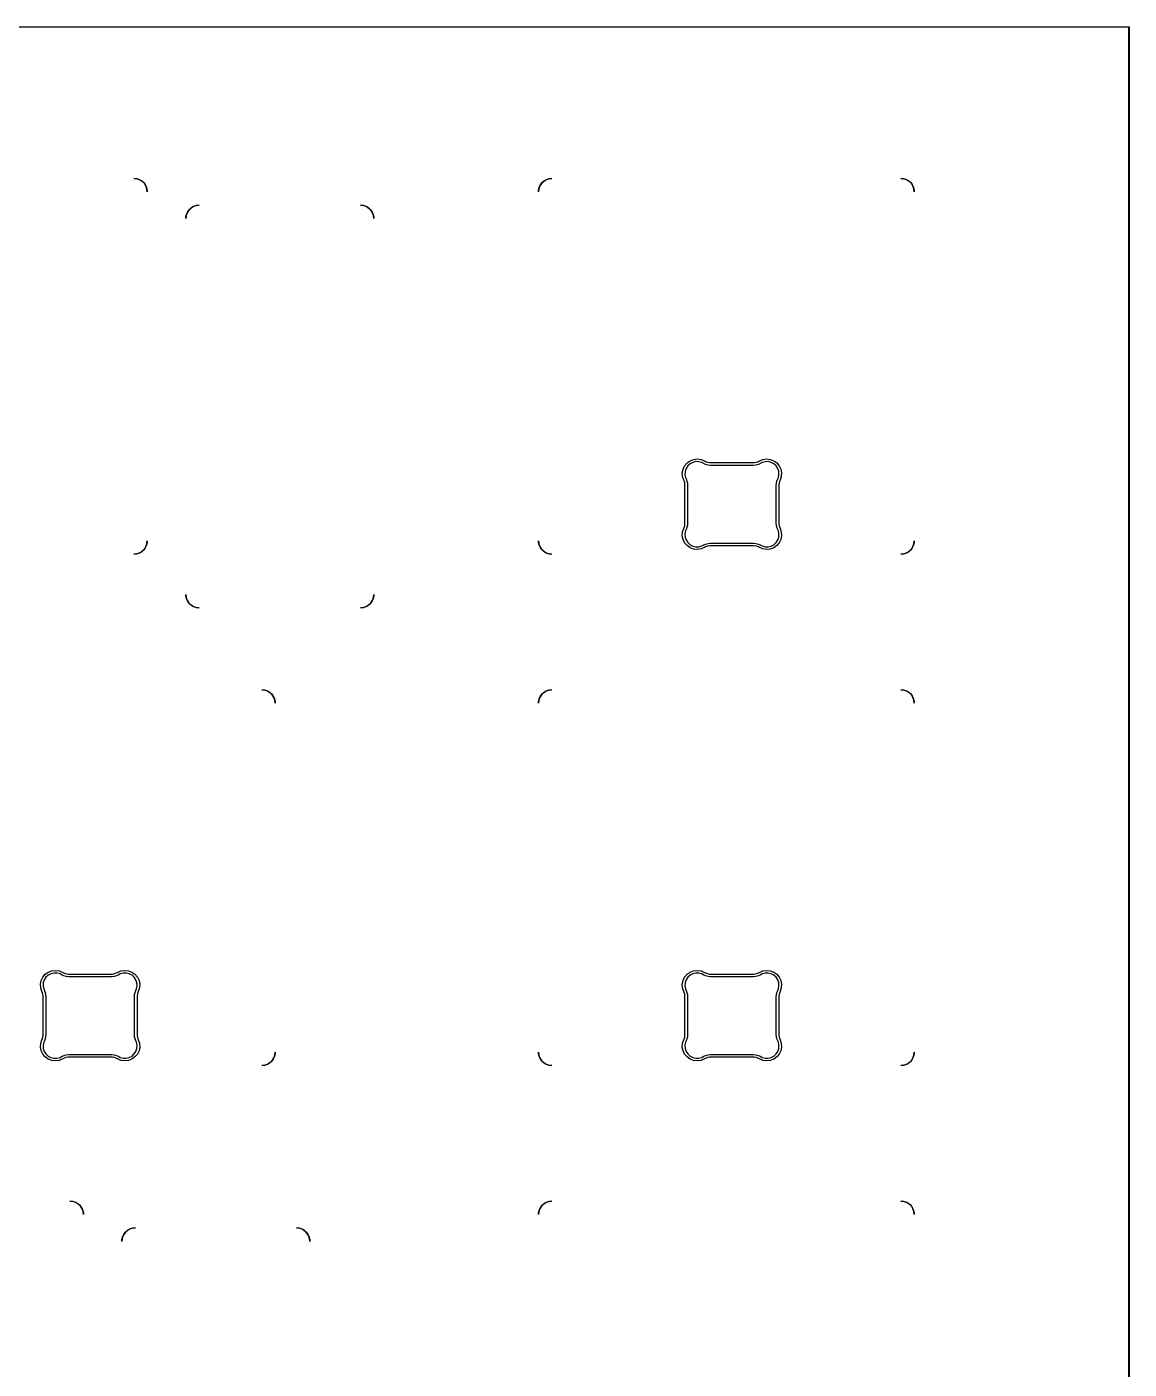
# Model space of a CAD drawing. Header units: millimetres. Extents: x -23 to 317, y -152 to -52.
# Drawn here: x 276.3 to 317.4, y -101.5 to -51.5 of the extents above; entities that cross this region are included whole.
import ezdxf

# ---------------------------------------------------------------- set-up
doc = ezdxf.new("R2010")
doc.units = ezdxf.units.MM
doc.layers.add('Edge.Cuts', color=40, linetype='CONTINUOUS', true_color=0xfabd2f)

msp = doc.modelspace()

# ---------------------------------------------------------------- linework, layer by layer
at = {"layer": 'Edge.Cuts', "linetype": 'CONTINUOUS'}
for p, q in [((-23.4, -51.535), (317.4, -51.535)), ((317.395, -51.545), (-23.395, -51.545)), ((317.395, -151.535), (317.395, -51.545)), ((317.4, -51.535), (317.401913, -51.535381)), ((317.401913, -51.535381), (317.404619, -51.538087)), ((317.404619, -51.538087), (317.405, -51.54)), ((317.405, -51.54), (317.405, -151.54)), ((280.43626, -57.192536), (280.325, -57.18)), ((280.325, -57.18), (280.381336, -57.18)), ((280.381336, -57.18), (280.491184, -57.205072)), ((280.541942, -57.229516), (280.43626, -57.192536)), ((280.491184, -57.205072), (280.592699, -57.253959)), ((280.636745, -57.289085), (280.541942, -57.229516)), ((280.592699, -57.253959), (280.68079, -57.32421)), ((280.715915, -57.368255), (280.636745, -57.289085)), ((280.68079, -57.32421), (280.751041, -57.412301)), ((280.775484, -57.463058), (280.715915, -57.368255)), ((280.751041, -57.412301), (280.799928, -57.513816)), ((280.812464, -57.56874), (280.775484, -57.463058)), ((295.449516, -57.463058), (295.412536, -57.56874)), ((295.425072, -57.513816), (295.473959, -57.412301)), ((295.509085, -57.368255), (295.449516, -57.463058)), ((295.473959, -57.412301), (295.54421, -57.32421)), ((295.588255, -57.289085), (295.509085, -57.368255)), ((295.54421, -57.32421), (295.632301, -57.253959)), ((295.683058, -57.229516), (295.588255, -57.289085)), ((295.632301, -57.253959), (295.733816, -57.205072)), ((295.78874, -57.192536), (295.683058, -57.229516)), ((295.733816, -57.205072), (295.843664, -57.18)), ((295.9, -57.18), (295.78874, -57.192536)), ((295.843664, -57.18), (295.9, -57.18)), ((309.01126, -57.192536), (308.9, -57.18)), ((308.9, -57.18), (308.956336, -57.18)), ((308.956336, -57.18), (309.066184, -57.205072)), ((309.116942, -57.229516), (309.01126, -57.192536)), ((309.066184, -57.205072), (309.167699, -57.253959)), ((309.211745, -57.289085), (309.116942, -57.229516)), ((309.167699, -57.253959), (309.25579, -57.32421)), ((309.290915, -57.368255), (309.211745, -57.289085)), ((309.25579, -57.32421), (309.326041, -57.412301)), ((309.350484, -57.463058), (309.290915, -57.368255)), ((309.326041, -57.412301), (309.374928, -57.513816)), ((309.387464, -57.56874), (309.350484, -57.463058)), ((280.799928, -57.513816), (280.825, -57.623664)), ((280.825, -57.68), (280.812464, -57.56874)), ((280.825, -57.623664), (280.825, -57.68)), ((295.4, -57.623664), (295.425072, -57.513816)), ((295.412536, -57.56874), (295.4, -57.68)), ((295.4, -57.68), (295.4, -57.623664)), ((309.374928, -57.513816), (309.4, -57.623664)), ((309.4, -57.68), (309.387464, -57.56874)), ((309.4, -57.623664), (309.4, -57.68)), ((282.312516, -58.463058), (282.275536, -58.56874)), ((282.288072, -58.513816), (282.336959, -58.412301)), ((282.372085, -58.368255), (282.312516, -58.463058)), ((282.336959, -58.412301), (282.40721, -58.32421)), ((282.451255, -58.289085), (282.372085, -58.368255)), ((282.40721, -58.32421), (282.495301, -58.253959)), ((282.546058, -58.229516), (282.451255, -58.289085)), ((282.495301, -58.253959), (282.596816, -58.205072)), ((282.65174, -58.192536), (282.546058, -58.229516)), ((282.596816, -58.205072), (282.706664, -58.18)), ((282.763, -58.18), (282.65174, -58.192536)), ((282.706664, -58.18), (282.763, -58.18)), ((288.87426, -58.192536), (288.763, -58.18)), ((288.763, -58.18), (288.819336, -58.18)), ((288.819336, -58.18), (288.929184, -58.205072)), ((288.979942, -58.229516), (288.87426, -58.192536)), ((288.929184, -58.205072), (289.030699, -58.253959)), ((289.074745, -58.289085), (288.979942, -58.229516)), ((289.030699, -58.253959), (289.11879, -58.32421)), ((289.153915, -58.368255), (289.074745, -58.289085)), ((289.11879, -58.32421), (289.189041, -58.412301)), ((289.213484, -58.463058), (289.153915, -58.368255)), ((289.189041, -58.412301), (289.237928, -58.513816)), ((289.250464, -58.56874), (289.213484, -58.463058)), ((282.263, -58.623664), (282.288072, -58.513816)), ((282.275536, -58.56874), (282.263, -58.68)), ((282.263, -58.68), (282.263, -58.623664)), ((289.237928, -58.513816), (289.263, -58.623664)), ((289.263, -58.68), (289.250464, -58.56874)), ((289.263, -58.623664), (289.263, -58.68)), ((300.784234, -68.01257), (300.844179, -67.886301)), ((300.844179, -67.886301), (300.934019, -67.77922)), ((300.897284, -67.988876), (300.861481, -68.098447)), ((300.959552, -67.89187), (300.897284, -67.988876)), ((300.934019, -67.77922), (301.04795, -67.698244)), ((301.044262, -67.813692), (300.959552, -67.89187)), ((301.145943, -67.759393), (301.044262, -67.813692)), ((301.04795, -67.698244), (301.178614, -67.648603)), ((301.258028, -67.732479), (301.145943, -67.759393)), ((301.178614, -67.648603), (301.317572, -67.633502)), ((301.373279, -67.734688), (301.258028, -67.732479)), ((301.317572, -67.633502), (301.455849, -67.653917)), ((301.48425, -67.765878), (301.373279, -67.734688)), ((301.455849, -67.653917), (301.584515, -67.70853)), ((301.534063, -67.79487), (301.48425, -67.765878)), ((301.621638, -67.836172), (301.534063, -67.79487)), ((301.584515, -67.70853), (301.618862, -67.72856)), ((301.618862, -67.72856), (301.693495, -67.756019)), ((301.715098, -67.861476), (301.621638, -67.836172)), ((301.693495, -67.756019), (301.771786, -67.769964)), ((301.811539, -67.869998), (301.715098, -67.861476)), ((301.771786, -67.769964), (301.811547, -67.769999)), ((301.811548, -67.87), (301.811539, -67.869998)), ((301.811547, -67.769999), (301.81155, -67.77)), ((303.400453, -67.87), (301.811548, -67.87)), ((301.81155, -67.77), (303.400453, -67.77)), ((303.400453, -67.77), (303.440214, -67.769965)), ((303.496902, -67.861477), (303.400453, -67.87)), ((303.440214, -67.769965), (303.518505, -67.75602)), ((303.590362, -67.836173), (303.496902, -67.861477)), ((303.518505, -67.75602), (303.593138, -67.728561)), ((303.677937, -67.794871), (303.590362, -67.836173)), ((303.593138, -67.728561), (303.627485, -67.708531)), ((303.627485, -67.708531), (303.756151, -67.653918)), ((303.72775, -67.765879), (303.677937, -67.794871)), ((303.838721, -67.734689), (303.72775, -67.765879)), ((303.756151, -67.653918), (303.894428, -67.633503)), ((303.953971, -67.73248), (303.838721, -67.734689)), ((303.894428, -67.633503), (304.033386, -67.648604)), ((304.066057, -67.759394), (303.953971, -67.73248)), ((304.033386, -67.648604), (304.16405, -67.698245)), ((304.167738, -67.813693), (304.066057, -67.759394)), ((304.16405, -67.698245), (304.277981, -67.779221)), ((304.252448, -67.89187), (304.167738, -67.813693)), ((304.314715, -67.988877), (304.252448, -67.89187)), ((304.277981, -67.779221), (304.36782, -67.886302)), ((304.350519, -68.098447), (304.314715, -67.988877)), ((304.36782, -67.886302), (304.427766, -68.012571)), ((300.758054, -68.149873), (300.784234, -68.01257)), ((300.767331, -68.289341), (300.758054, -68.149873)), ((300.811465, -68.421967), (300.767331, -68.289341)), ((300.826088, -68.452342), (300.811465, -68.421967)), ((300.845956, -68.516773), (300.826088, -68.452342)), ((300.861481, -68.098447), (300.854454, -68.213504)), ((300.854454, -68.213504), (300.876658, -68.326616)), ((300.876658, -68.326616), (300.901567, -68.378591)), ((300.901567, -68.378591), (300.931581, -68.455091)), ((300.931581, -68.455091), (300.949862, -68.535209)), ((304.262138, -68.535209), (304.280419, -68.455091)), ((304.280419, -68.455091), (304.310431, -68.378594)), ((304.310431, -68.378594), (304.310432, -68.378591)), ((304.310432, -68.378591), (304.335342, -68.326616)), ((304.335342, -68.326616), (304.357546, -68.213504)), ((304.357546, -68.213504), (304.350519, -68.098447)), ((304.385912, -68.452342), (304.366044, -68.516772)), ((304.400533, -68.421969), (304.385912, -68.452342)), ((304.400536, -68.421967), (304.400533, -68.421969)), ((304.444669, -68.289341), (304.400536, -68.421967)), ((304.427766, -68.012571), (304.453946, -68.149873)), ((304.453946, -68.149873), (304.444669, -68.289341)), ((300.856002, -68.583445), (300.845956, -68.516773)), ((300.856001, -68.617156), (300.856002, -68.583445)), ((300.856001, -68.617157), (300.856001, -68.617156)), ((300.856001, -70.022841), (300.856001, -68.617157)), ((300.949862, -68.535209), (300.956001, -68.617156)), ((300.956001, -68.617156), (300.956001, -68.617157)), ((300.956001, -68.617157), (300.956001, -70.022841)), ((304.255999, -68.617156), (304.262138, -68.535209)), ((304.255999, -68.617157), (304.255999, -68.617156)), ((304.255999, -70.022841), (304.255999, -68.617157)), ((304.366044, -68.516772), (304.355998, -68.583444)), ((304.355998, -68.583444), (304.355999, -68.617156)), ((304.355999, -68.617156), (304.355999, -68.617157)), ((304.355999, -68.617157), (304.355999, -70.022841)), ((300.758054, -70.490125), (300.767331, -70.350657)), ((300.784234, -70.627427), (300.758054, -70.490125)), ((300.767331, -70.350657), (300.811464, -70.218031)), ((300.811464, -70.218031), (300.811466, -70.218028)), ((300.811466, -70.218028), (300.826088, -70.187656)), ((300.826088, -70.187656), (300.845956, -70.123226)), ((300.845956, -70.123226), (300.856002, -70.056554)), ((300.876658, -70.313381), (300.854454, -70.426494)), ((300.854454, -70.426494), (300.861482, -70.541551)), ((300.856001, -70.022842), (300.856001, -70.022841)), ((300.856002, -70.056554), (300.856001, -70.022842)), ((300.901568, -70.261407), (300.876658, -70.313381)), ((300.931581, -70.184907), (300.901568, -70.261403)), ((300.901568, -70.261403), (300.901568, -70.261407)), ((300.949862, -70.104789), (300.931581, -70.184907)), ((300.956001, -70.022842), (300.949862, -70.104789)), ((300.956001, -70.022841), (300.956001, -70.022842)), ((304.262138, -70.104789), (304.255999, -70.022841)), ((304.280419, -70.184907), (304.262138, -70.104789)), ((304.310433, -70.261406), (304.280419, -70.184907)), ((304.335343, -70.313381), (304.310433, -70.261406)), ((304.357547, -70.426494), (304.335343, -70.313381)), ((304.35052, -70.541551), (304.357547, -70.426494)), ((304.355999, -70.022841), (304.355998, -70.056553)), ((304.355998, -70.056553), (304.366044, -70.123225)), ((304.366044, -70.123225), (304.385912, -70.187656)), ((304.385912, -70.187656), (304.400534, -70.218028)), ((304.400534, -70.218028), (304.400535, -70.21803)), ((304.400535, -70.21803), (304.44467, -70.350656)), ((304.453947, -70.490124), (304.427767, -70.627427)), ((304.44467, -70.350656), (304.453947, -70.490124)), ((280.636745, -71.070915), (280.715915, -70.991745)), ((280.751041, -70.947699), (280.68079, -71.03579)), ((280.715915, -70.991745), (280.775484, -70.896942)), ((280.799928, -70.846184), (280.751041, -70.947699)), ((280.775484, -70.896942), (280.812464, -70.79126)), ((280.825, -70.736336), (280.799928, -70.846184)), ((280.812464, -70.79126), (280.825, -70.68)), ((280.825, -70.68), (280.825, -70.736336)), ((295.4, -70.736336), (295.4, -70.68)), ((295.4, -70.68), (295.412536, -70.79126)), ((295.425072, -70.846184), (295.4, -70.736336)), ((295.412536, -70.79126), (295.449516, -70.896942)), ((295.473959, -70.947699), (295.425072, -70.846184)), ((295.449516, -70.896942), (295.509085, -70.991745)), ((295.54421, -71.03579), (295.473959, -70.947699)), ((295.509085, -70.991745), (295.588255, -71.070915)), ((300.84418, -70.753696), (300.784234, -70.627427)), ((300.93402, -70.860776), (300.84418, -70.753696)), ((300.861482, -70.541551), (300.897285, -70.651121)), ((300.897285, -70.651121), (300.959553, -70.748127)), ((301.04795, -70.941752), (300.93402, -70.860776)), ((300.959553, -70.748127), (301.044262, -70.826304)), ((301.044262, -70.826304), (301.145944, -70.880603)), ((301.178614, -70.991394), (301.04795, -70.941752)), ((301.145944, -70.880603), (301.258029, -70.907517)), ((301.317572, -71.006494), (301.178614, -70.991394)), ((301.258029, -70.907517), (301.373279, -70.905308)), ((301.455849, -70.986079), (301.317572, -71.006494)), ((301.373279, -70.905308), (301.48425, -70.874118)), ((301.584504, -70.93147), (301.455849, -70.986079)), ((301.48425, -70.874118), (301.534063, -70.845126)), ((301.534063, -70.845126), (301.534072, -70.845123)), ((301.534072, -70.845123), (301.621639, -70.803826)), ((301.584516, -70.931468), (301.584504, -70.93147)), ((301.618863, -70.911438), (301.584516, -70.931468)), ((301.693496, -70.883979), (301.618863, -70.911438)), ((301.621639, -70.803826), (301.715099, -70.778522)), ((301.771787, -70.870034), (301.693496, -70.883979)), ((301.715099, -70.778522), (301.811548, -70.769999)), ((301.811548, -70.869999), (301.771787, -70.870034)), ((301.811548, -70.769999), (303.400452, -70.769999)), ((303.400452, -70.869999), (301.811548, -70.869999)), ((303.400452, -70.769999), (303.496902, -70.778522)), ((303.440214, -70.870033), (303.400452, -70.869999)), ((303.518505, -70.883979), (303.440214, -70.870033)), ((303.496902, -70.778522), (303.590362, -70.803826)), ((303.593138, -70.911438), (303.518505, -70.883979)), ((303.590362, -70.803826), (303.677937, -70.845128)), ((303.627485, -70.931468), (303.593138, -70.911438)), ((303.756151, -70.986081), (303.627485, -70.931468)), ((303.677937, -70.845128), (303.72775, -70.87412)), ((303.72775, -70.87412), (303.838722, -70.90531)), ((303.894428, -71.006496), (303.756151, -70.986081)), ((303.838722, -70.90531), (303.953972, -70.90752)), ((304.033387, -70.991396), (303.894428, -71.006496)), ((303.953972, -70.90752), (304.066058, -70.880605)), ((304.164051, -70.941754), (304.033387, -70.991396)), ((304.066058, -70.880605), (304.167739, -70.826306)), ((304.277982, -70.860778), (304.164051, -70.941754)), ((304.167739, -70.826306), (304.252449, -70.748128)), ((304.252449, -70.748128), (304.314717, -70.651121)), ((304.367822, -70.753697), (304.277982, -70.860778)), ((304.314717, -70.651121), (304.35052, -70.541551)), ((304.427767, -70.627427), (304.367822, -70.753697)), ((309.211745, -71.070915), (309.290915, -70.991745)), ((309.326041, -70.947699), (309.25579, -71.03579)), ((309.290915, -70.991745), (309.350484, -70.896942)), ((309.374928, -70.846184), (309.326041, -70.947699)), ((309.350484, -70.896942), (309.387464, -70.79126)), ((309.4, -70.736336), (309.374928, -70.846184)), ((309.387464, -70.79126), (309.4, -70.68)), ((309.4, -70.68), (309.4, -70.736336)), ((280.325, -71.18), (280.43626, -71.167464)), ((280.381336, -71.18), (280.325, -71.18)), ((280.491184, -71.154928), (280.381336, -71.18)), ((280.43626, -71.167464), (280.541942, -71.130484)), ((280.592699, -71.106041), (280.491184, -71.154928)), ((280.541942, -71.130484), (280.636745, -71.070915)), ((280.68079, -71.03579), (280.592699, -71.106041)), ((295.632301, -71.106041), (295.54421, -71.03579)), ((295.588255, -71.070915), (295.683058, -71.130484)), ((295.733816, -71.154928), (295.632301, -71.106041)), ((295.683058, -71.130484), (295.78874, -71.167464)), ((295.843664, -71.18), (295.733816, -71.154928)), ((295.78874, -71.167464), (295.9, -71.18)), ((295.9, -71.18), (295.843664, -71.18)), ((308.9, -71.18), (309.01126, -71.167464)), ((308.956336, -71.18), (308.9, -71.18)), ((309.066184, -71.154928), (308.956336, -71.18)), ((309.01126, -71.167464), (309.116942, -71.130484)), ((309.167699, -71.106041), (309.066184, -71.154928)), ((309.116942, -71.130484), (309.211745, -71.070915)), ((309.25579, -71.03579), (309.167699, -71.106041)), ((282.263, -72.736336), (282.263, -72.68)), ((282.263, -72.68), (282.275536, -72.79126)), ((282.288072, -72.846184), (282.263, -72.736336)), ((282.275536, -72.79126), (282.312516, -72.896942)), ((282.336959, -72.947699), (282.288072, -72.846184)), ((282.312516, -72.896942), (282.372085, -72.991745)), ((282.40721, -73.03579), (282.336959, -72.947699)), ((282.372085, -72.991745), (282.451255, -73.070915)), ((289.074745, -73.070915), (289.153915, -72.991745)), ((289.189041, -72.947699), (289.11879, -73.03579)), ((289.153915, -72.991745), (289.213484, -72.896942)), ((289.237928, -72.846184), (289.189041, -72.947699)), ((289.213484, -72.896942), (289.250464, -72.79126)), ((289.263, -72.736336), (289.237928, -72.846184)), ((289.250464, -72.79126), (289.263, -72.68)), ((289.263, -72.68), (289.263, -72.736336)), ((282.495301, -73.106041), (282.40721, -73.03579)), ((282.451255, -73.070915), (282.546058, -73.130484)), ((282.596816, -73.154928), (282.495301, -73.106041)), ((282.546058, -73.130484), (282.65174, -73.167464)), ((282.706664, -73.18), (282.596816, -73.154928)), ((282.65174, -73.167464), (282.763, -73.18)), ((282.763, -73.18), (282.706664, -73.18)), ((288.763, -73.18), (288.87426, -73.167464)), ((288.819336, -73.18), (288.763, -73.18)), ((288.929184, -73.154928), (288.819336, -73.18)), ((288.87426, -73.167464), (288.979942, -73.130484)), ((289.030699, -73.106041), (288.929184, -73.154928)), ((288.979942, -73.130484), (289.074745, -73.070915)), ((289.11879, -73.03579), (289.030699, -73.106041)), ((285.19876, -76.242536), (285.0875, -76.23)), ((285.0875, -76.23), (285.143836, -76.23)), ((285.143836, -76.23), (285.253684, -76.255072)), ((285.304442, -76.279516), (285.19876, -76.242536)), ((285.253684, -76.255072), (285.355199, -76.303959)), ((285.399245, -76.339085), (285.304442, -76.279516)), ((285.355199, -76.303959), (285.44329, -76.37421)), ((285.478415, -76.418255), (285.399245, -76.339085)), ((285.44329, -76.37421), (285.513541, -76.462301)), ((285.537984, -76.513058), (285.478415, -76.418255)), ((285.513541, -76.462301), (285.562428, -76.563816)), ((295.425072, -76.563816), (295.473959, -76.462301)), ((295.509085, -76.418255), (295.449516, -76.513058)), ((295.473959, -76.462301), (295.54421, -76.37421)), ((295.588255, -76.339085), (295.509085, -76.418255)), ((295.54421, -76.37421), (295.632301, -76.303959)), ((295.683058, -76.279516), (295.588255, -76.339085)), ((295.632301, -76.303959), (295.733816, -76.255072)), ((295.78874, -76.242536), (295.683058, -76.279516)), ((295.733816, -76.255072), (295.843664, -76.23)), ((295.9, -76.23), (295.78874, -76.242536)), ((295.843664, -76.23), (295.9, -76.23)), ((309.01126, -76.242536), (308.9, -76.23)), ((308.9, -76.23), (308.956336, -76.23)), ((308.956336, -76.23), (309.066184, -76.255072)), ((309.116942, -76.279516), (309.01126, -76.242536)), ((309.066184, -76.255072), (309.167699, -76.303959)), ((309.211745, -76.339085), (309.116942, -76.279516)), ((309.167699, -76.303959), (309.25579, -76.37421)), ((309.290915, -76.418255), (309.211745, -76.339085)), ((309.25579, -76.37421), (309.326041, -76.462301)), ((309.350484, -76.513058), (309.290915, -76.418255)), ((309.326041, -76.462301), (309.374928, -76.563816)), ((285.574964, -76.61874), (285.537984, -76.513058)), ((285.562428, -76.563816), (285.5875, -76.673664)), ((285.5875, -76.73), (285.574964, -76.61874)), ((285.5875, -76.673664), (285.5875, -76.73)), ((295.4, -76.673664), (295.425072, -76.563816)), ((295.412536, -76.61874), (295.4, -76.73)), ((295.4, -76.73), (295.4, -76.673664)), ((295.449516, -76.513058), (295.412536, -76.61874)), ((309.387464, -76.61874), (309.350484, -76.513058)), ((309.374928, -76.563816), (309.4, -76.673664)), ((309.4, -76.73), (309.387464, -76.61874)), ((309.4, -76.673664), (309.4, -76.73)), ((276.873234, -87.06257), (276.933179, -86.936301)), ((276.933179, -86.936301), (277.023019, -86.82922)), ((277.048552, -86.94187), (276.986284, -87.038876)), ((277.023019, -86.82922), (277.13695, -86.748244)), ((277.133262, -86.863692), (277.048552, -86.94187)), ((277.234943, -86.809393), (277.133262, -86.863692)), ((277.13695, -86.748244), (277.267614, -86.698603)), ((277.347028, -86.782479), (277.234943, -86.809393)), ((277.267614, -86.698603), (277.406572, -86.683502)), ((277.462279, -86.784688), (277.347028, -86.782479)), ((277.406572, -86.683502), (277.544849, -86.703917)), ((277.57325, -86.815878), (277.462279, -86.784688)), ((277.544849, -86.703917), (277.673515, -86.75853)), ((277.623063, -86.84487), (277.57325, -86.815878)), ((277.710638, -86.886172), (277.623063, -86.84487)), ((277.673515, -86.75853), (277.707862, -86.77856)), ((277.707862, -86.77856), (277.782495, -86.806019)), ((277.804098, -86.911476), (277.710638, -86.886172)), ((277.782495, -86.806019), (277.860786, -86.819964)), ((277.900539, -86.919998), (277.804098, -86.911476)), ((277.860786, -86.819964), (277.900547, -86.819999)), ((277.900548, -86.92), (277.900539, -86.919998)), ((277.900547, -86.819999), (277.90055, -86.82)), ((279.489453, -86.92), (277.900548, -86.92)), ((277.90055, -86.82), (279.489453, -86.82)), ((279.489453, -86.82), (279.529214, -86.819965)), ((279.585902, -86.911477), (279.489453, -86.92)), ((279.529214, -86.819965), (279.607505, -86.80602)), ((279.679362, -86.886173), (279.585902, -86.911477)), ((279.607505, -86.80602), (279.682138, -86.778561)), ((279.766937, -86.844871), (279.679362, -86.886173)), ((279.682138, -86.778561), (279.716485, -86.758531)), ((279.716485, -86.758531), (279.845151, -86.703918)), ((279.81675, -86.815879), (279.766937, -86.844871)), ((279.927721, -86.784689), (279.81675, -86.815879)), ((279.845151, -86.703918), (279.983428, -86.683503)), ((280.042971, -86.78248), (279.927721, -86.784689)), ((279.983428, -86.683503), (280.122386, -86.698604)), ((280.155057, -86.809394), (280.042971, -86.78248)), ((280.122386, -86.698604), (280.25305, -86.748245)), ((280.256738, -86.863693), (280.155057, -86.809394)), ((280.25305, -86.748245), (280.366981, -86.829221)), ((280.341448, -86.94187), (280.256738, -86.863693)), ((280.403715, -87.038877), (280.341448, -86.94187)), ((280.366981, -86.829221), (280.45682, -86.936302)), ((280.45682, -86.936302), (280.516766, -87.062571)), ((300.784234, -87.06257), (300.844179, -86.936301)), ((300.844179, -86.936301), (300.934019, -86.82922)), ((300.959552, -86.94187), (300.897284, -87.038876)), ((300.934019, -86.82922), (301.04795, -86.748244)), ((301.044262, -86.863692), (300.959552, -86.94187)), ((301.145943, -86.809393), (301.044262, -86.863692)), ((301.04795, -86.748244), (301.178614, -86.698603)), ((301.258028, -86.782479), (301.145943, -86.809393)), ((301.178614, -86.698603), (301.317572, -86.683502)), ((301.373279, -86.784688), (301.258028, -86.782479)), ((301.317572, -86.683502), (301.455849, -86.703917)), ((301.48425, -86.815878), (301.373279, -86.784688)), ((301.455849, -86.703917), (301.584515, -86.75853)), ((301.534063, -86.84487), (301.48425, -86.815878)), ((301.621638, -86.886172), (301.534063, -86.84487)), ((301.584515, -86.75853), (301.618862, -86.77856)), ((301.618862, -86.77856), (301.693495, -86.806019)), ((301.715098, -86.911476), (301.621638, -86.886172)), ((301.693495, -86.806019), (301.771786, -86.819964)), ((301.811539, -86.919998), (301.715098, -86.911476)), ((301.771786, -86.819964), (301.811547, -86.819999)), ((301.811548, -86.92), (301.811539, -86.919998)), ((301.811547, -86.819999), (301.81155, -86.82)), ((303.400453, -86.92), (301.811548, -86.92)), ((301.81155, -86.82), (303.400453, -86.82)), ((303.400453, -86.82), (303.440214, -86.819965)), ((303.496902, -86.911477), (303.400453, -86.92)), ((303.440214, -86.819965), (303.518505, -86.80602)), ((303.590362, -86.886173), (303.496902, -86.911477)), ((303.518505, -86.80602), (303.593138, -86.778561)), ((303.677937, -86.844871), (303.590362, -86.886173)), ((303.593138, -86.778561), (303.627485, -86.758531)), ((303.627485, -86.758531), (303.756151, -86.703918)), ((303.72775, -86.815879), (303.677937, -86.844871)), ((303.838721, -86.784689), (303.72775, -86.815879)), ((303.756151, -86.703918), (303.894428, -86.683503)), ((303.953971, -86.78248), (303.838721, -86.784689)), ((303.894428, -86.683503), (304.033386, -86.698604)), ((304.066057, -86.809394), (303.953971, -86.78248)), ((304.033386, -86.698604), (304.16405, -86.748245)), ((304.167738, -86.863693), (304.066057, -86.809394)), ((304.16405, -86.748245), (304.277981, -86.829221)), ((304.252448, -86.94187), (304.167738, -86.863693)), ((304.314715, -87.038877), (304.252448, -86.94187)), ((304.277981, -86.829221), (304.36782, -86.936302)), ((304.36782, -86.936302), (304.427766, -87.062571)), ((276.847054, -87.199873), (276.873234, -87.06257)), ((276.856331, -87.339341), (276.847054, -87.199873)), ((276.900465, -87.471967), (276.856331, -87.339341)), ((276.915088, -87.502342), (276.900465, -87.471967)), ((276.934956, -87.566773), (276.915088, -87.502342)), ((276.950481, -87.148447), (276.943454, -87.263504)), ((276.943454, -87.263504), (276.965658, -87.376616)), ((276.986284, -87.038876), (276.950481, -87.148447)), ((276.965658, -87.376616), (276.990567, -87.428591)), ((276.990567, -87.428591), (277.020581, -87.505091)), ((277.020581, -87.505091), (277.038862, -87.585209)), ((280.351138, -87.585209), (280.369419, -87.505091)), ((280.369419, -87.505091), (280.399431, -87.428594)), ((280.399431, -87.428594), (280.399432, -87.428591)), ((280.399432, -87.428591), (280.424342, -87.376616)), ((280.439519, -87.148447), (280.403715, -87.038877)), ((280.424342, -87.376616), (280.446546, -87.263504)), ((280.446546, -87.263504), (280.439519, -87.148447)), ((280.474912, -87.502342), (280.455044, -87.566772)), ((280.489533, -87.471969), (280.474912, -87.502342)), ((280.489536, -87.471967), (280.489533, -87.471969)), ((280.533669, -87.339341), (280.489536, -87.471967)), ((280.516766, -87.062571), (280.542946, -87.199873)), ((280.542946, -87.199873), (280.533669, -87.339341)), ((300.758054, -87.199873), (300.784234, -87.06257)), ((300.767331, -87.339341), (300.758054, -87.199873)), ((300.811465, -87.471967), (300.767331, -87.339341)), ((300.826088, -87.502342), (300.811465, -87.471967)), ((300.845956, -87.566773), (300.826088, -87.502342)), ((300.861481, -87.148447), (300.854454, -87.263504)), ((300.854454, -87.263504), (300.876658, -87.376616)), ((300.897284, -87.038876), (300.861481, -87.148447)), ((300.876658, -87.376616), (300.901567, -87.428591)), ((300.901567, -87.428591), (300.931581, -87.505091)), ((300.931581, -87.505091), (300.949862, -87.585209)), ((304.262138, -87.585209), (304.280419, -87.505091)), ((304.280419, -87.505091), (304.310431, -87.428594)), ((304.310431, -87.428594), (304.310432, -87.428591)), ((304.310432, -87.428591), (304.335342, -87.376616)), ((304.350519, -87.148447), (304.314715, -87.038877)), ((304.335342, -87.376616), (304.357546, -87.263504)), ((304.357546, -87.263504), (304.350519, -87.148447)), ((304.385912, -87.502342), (304.366044, -87.566772)), ((304.400533, -87.471969), (304.385912, -87.502342)), ((304.400536, -87.471967), (304.400533, -87.471969)), ((304.444669, -87.339341), (304.400536, -87.471967)), ((304.427766, -87.062571), (304.453946, -87.199873)), ((304.453946, -87.199873), (304.444669, -87.339341)), ((276.945002, -87.633445), (276.934956, -87.566773)), ((276.945001, -87.667156), (276.945002, -87.633445)), ((276.945001, -87.667157), (276.945001, -87.667156)), ((276.945001, -89.072841), (276.945001, -87.667157)), ((277.038862, -87.585209), (277.045001, -87.667156)), ((277.045001, -87.667156), (277.045001, -87.667157)), ((277.045001, -87.667157), (277.045001, -89.072841)), ((280.344999, -87.667156), (280.351138, -87.585209)), ((280.344999, -87.667157), (280.344999, -87.667156)), ((280.344999, -89.072841), (280.344999, -87.667157)), ((280.455044, -87.566772), (280.444998, -87.633444)), ((280.444998, -87.633444), (280.444999, -87.667156)), ((280.444999, -87.667156), (280.444999, -87.667157)), ((280.444999, -87.667157), (280.444999, -89.072841)), ((300.856002, -87.633445), (300.845956, -87.566773)), ((300.856001, -87.667156), (300.856002, -87.633445)), ((300.856001, -87.667157), (300.856001, -87.667156)), ((300.856001, -89.072841), (300.856001, -87.667157)), ((300.949862, -87.585209), (300.956001, -87.667156)), ((300.956001, -87.667156), (300.956001, -87.667157)), ((300.956001, -87.667157), (300.956001, -89.072841)), ((304.255999, -87.667156), (304.262138, -87.585209)), ((304.255999, -87.667157), (304.255999, -87.667156)), ((304.255999, -89.072841), (304.255999, -87.667157)), ((304.366044, -87.566772), (304.355998, -87.633444)), ((304.355998, -87.633444), (304.355999, -87.667156)), ((304.355999, -87.667156), (304.355999, -87.667157)), ((304.355999, -87.667157), (304.355999, -89.072841)), ((276.847054, -89.540125), (276.856331, -89.400657)), ((276.856331, -89.400657), (276.900464, -89.268031)), ((276.900464, -89.268031), (276.900466, -89.268028)), ((276.900466, -89.268028), (276.915088, -89.237656)), ((276.915088, -89.237656), (276.934956, -89.173226)), ((276.934956, -89.173226), (276.945002, -89.106554)), ((276.965658, -89.363381), (276.943454, -89.476494)), ((276.943454, -89.476494), (276.950482, -89.591551)), ((276.945001, -89.072842), (276.945001, -89.072841)), ((276.945002, -89.106554), (276.945001, -89.072842)), ((276.990568, -89.311407), (276.965658, -89.363381)), ((277.020581, -89.234907), (276.990568, -89.311403)), ((276.990568, -89.311403), (276.990568, -89.311407)), ((277.038862, -89.154789), (277.020581, -89.234907)), ((277.045001, -89.072842), (277.038862, -89.154789)), ((277.045001, -89.072841), (277.045001, -89.072842)), ((280.351138, -89.154789), (280.344999, -89.072841)), ((280.369419, -89.234907), (280.351138, -89.154789)), ((280.399433, -89.311406), (280.369419, -89.234907)), ((280.424343, -89.363381), (280.399433, -89.311406)), ((280.446547, -89.476494), (280.424343, -89.363381)), ((280.43952, -89.591551), (280.446547, -89.476494)), ((280.444999, -89.072841), (280.444998, -89.106553)), ((280.444998, -89.106553), (280.455044, -89.173225)), ((280.455044, -89.173225), (280.474912, -89.237656)), ((280.474912, -89.237656), (280.489534, -89.268028)), ((280.489534, -89.268028), (280.489535, -89.26803)), ((280.489535, -89.26803), (280.53367, -89.400656)), ((280.53367, -89.400656), (280.542947, -89.540124)), ((300.758054, -89.540125), (300.767331, -89.400657)), ((300.767331, -89.400657), (300.811464, -89.268031)), ((300.811464, -89.268031), (300.811466, -89.268028)), ((300.811466, -89.268028), (300.826088, -89.237656)), ((300.826088, -89.237656), (300.845956, -89.173226)), ((300.845956, -89.173226), (300.856002, -89.106554)), ((300.876658, -89.363381), (300.854454, -89.476494)), ((300.854454, -89.476494), (300.861482, -89.591551)), ((300.856001, -89.072842), (300.856001, -89.072841)), ((300.856002, -89.106554), (300.856001, -89.072842)), ((300.901568, -89.311407), (300.876658, -89.363381)), ((300.931581, -89.234907), (300.901568, -89.311403)), ((300.901568, -89.311403), (300.901568, -89.311407)), ((300.949862, -89.154789), (300.931581, -89.234907)), ((300.956001, -89.072842), (300.949862, -89.154789)), ((300.956001, -89.072841), (300.956001, -89.072842)), ((304.262138, -89.154789), (304.255999, -89.072841)), ((304.280419, -89.234907), (304.262138, -89.154789)), ((304.310433, -89.311406), (304.280419, -89.234907)), ((304.335343, -89.363381), (304.310433, -89.311406)), ((304.357547, -89.476494), (304.335343, -89.363381)), ((304.35052, -89.591551), (304.357547, -89.476494)), ((304.355999, -89.072841), (304.355998, -89.106553)), ((304.355998, -89.106553), (304.366044, -89.173225)), ((304.366044, -89.173225), (304.385912, -89.237656)), ((304.385912, -89.237656), (304.400534, -89.268028)), ((304.400534, -89.268028), (304.400535, -89.26803)), ((304.400535, -89.26803), (304.44467, -89.400656)), ((304.44467, -89.400656), (304.453947, -89.540124)), ((276.873234, -89.677427), (276.847054, -89.540125)), ((276.93318, -89.803696), (276.873234, -89.677427)), ((277.02302, -89.910776), (276.93318, -89.803696)), ((276.950482, -89.591551), (276.986285, -89.701121)), ((276.986285, -89.701121), (277.048553, -89.798127)), ((277.13695, -89.991752), (277.02302, -89.910776)), ((277.048553, -89.798127), (277.133262, -89.876304)), ((277.133262, -89.876304), (277.234944, -89.930603)), ((277.267614, -90.041394), (277.13695, -89.991752)), ((277.234944, -89.930603), (277.347029, -89.957517)), ((277.347029, -89.957517), (277.462279, -89.955308)), ((277.462279, -89.955308), (277.57325, -89.924118)), ((277.673504, -89.98147), (277.544849, -90.036079)), ((277.57325, -89.924118), (277.623063, -89.895126)), ((277.623063, -89.895126), (277.623072, -89.895123)), ((277.623072, -89.895123), (277.710639, -89.853826)), ((277.673516, -89.981468), (277.673504, -89.98147)), ((277.707863, -89.961438), (277.673516, -89.981468)), ((277.782496, -89.933979), (277.707863, -89.961438)), ((277.710639, -89.853826), (277.804099, -89.828522)), ((277.860787, -89.920034), (277.782496, -89.933979)), ((277.804099, -89.828522), (277.900548, -89.819999)), ((277.900548, -89.919999), (277.860787, -89.920034)), ((277.900548, -89.819999), (279.489452, -89.819999)), ((279.489452, -89.919999), (277.900548, -89.919999)), ((279.489452, -89.819999), (279.585902, -89.828522)), ((279.529214, -89.920033), (279.489452, -89.919999)), ((279.607505, -89.933979), (279.529214, -89.920033)), ((279.585902, -89.828522), (279.679362, -89.853826)), ((279.682138, -89.961438), (279.607505, -89.933979)), ((279.679362, -89.853826), (279.766937, -89.895128)), ((279.716485, -89.981468), (279.682138, -89.961438)), ((279.845151, -90.036081), (279.716485, -89.981468)), ((279.766937, -89.895128), (279.81675, -89.92412)), ((279.81675, -89.92412), (279.927722, -89.95531)), ((279.927722, -89.95531), (280.042972, -89.95752)), ((280.042972, -89.95752), (280.155058, -89.930605)), ((280.253051, -89.991754), (280.122387, -90.041396)), ((280.155058, -89.930605), (280.256739, -89.876306)), ((280.366982, -89.910778), (280.253051, -89.991754)), ((280.256739, -89.876306), (280.341449, -89.798128)), ((280.341449, -89.798128), (280.403717, -89.701121)), ((280.456822, -89.803697), (280.366982, -89.910778)), ((280.403717, -89.701121), (280.43952, -89.591551)), ((280.516767, -89.677427), (280.456822, -89.803697)), ((280.542947, -89.540124), (280.516767, -89.677427)), ((285.513541, -89.997699), (285.44329, -90.08579)), ((285.478415, -90.041745), (285.537984, -89.946942)), ((285.562428, -89.896184), (285.513541, -89.997699)), ((285.537984, -89.946942), (285.574964, -89.84126)), ((285.5875, -89.786336), (285.562428, -89.896184)), ((285.574964, -89.84126), (285.5875, -89.73)), ((285.5875, -89.73), (285.5875, -89.786336)), ((295.4, -89.786336), (295.4, -89.73)), ((295.4, -89.73), (295.412536, -89.84126)), ((295.425072, -89.896184), (295.4, -89.786336)), ((295.412536, -89.84126), (295.449516, -89.946942)), ((295.473959, -89.997699), (295.425072, -89.896184)), ((295.449516, -89.946942), (295.509085, -90.041745)), ((295.54421, -90.08579), (295.473959, -89.997699)), ((300.784234, -89.677427), (300.758054, -89.540125)), ((300.84418, -89.803696), (300.784234, -89.677427)), ((300.93402, -89.910776), (300.84418, -89.803696)), ((300.861482, -89.591551), (300.897285, -89.701121)), ((300.897285, -89.701121), (300.959553, -89.798127)), ((301.04795, -89.991752), (300.93402, -89.910776)), ((300.959553, -89.798127), (301.044262, -89.876304)), ((301.044262, -89.876304), (301.145944, -89.930603)), ((301.178614, -90.041394), (301.04795, -89.991752)), ((301.145944, -89.930603), (301.258029, -89.957517)), ((301.258029, -89.957517), (301.373279, -89.955308)), ((301.373279, -89.955308), (301.48425, -89.924118)), ((301.584504, -89.98147), (301.455849, -90.036079)), ((301.48425, -89.924118), (301.534063, -89.895126)), ((301.534063, -89.895126), (301.534072, -89.895123)), ((301.534072, -89.895123), (301.621639, -89.853826)), ((301.584516, -89.981468), (301.584504, -89.98147)), ((301.618863, -89.961438), (301.584516, -89.981468)), ((301.693496, -89.933979), (301.618863, -89.961438)), ((301.621639, -89.853826), (301.715099, -89.828522)), ((301.771787, -89.920034), (301.693496, -89.933979)), ((301.715099, -89.828522), (301.811548, -89.819999)), ((301.811548, -89.919999), (301.771787, -89.920034)), ((301.811548, -89.819999), (303.400452, -89.819999)), ((303.400452, -89.919999), (301.811548, -89.919999)), ((303.400452, -89.819999), (303.496902, -89.828522)), ((303.440214, -89.920033), (303.400452, -89.919999)), ((303.518505, -89.933979), (303.440214, -89.920033)), ((303.496902, -89.828522), (303.590362, -89.853826)), ((303.593138, -89.961438), (303.518505, -89.933979)), ((303.590362, -89.853826), (303.677937, -89.895128)), ((303.627485, -89.981468), (303.593138, -89.961438)), ((303.756151, -90.036081), (303.627485, -89.981468)), ((303.677937, -89.895128), (303.72775, -89.92412)), ((303.72775, -89.92412), (303.838722, -89.95531)), ((303.838722, -89.95531), (303.953972, -89.95752)), ((303.953972, -89.95752), (304.066058, -89.930605)), ((304.164051, -89.991754), (304.033387, -90.041396)), ((304.066058, -89.930605), (304.167739, -89.876306)), ((304.277982, -89.910778), (304.164051, -89.991754)), ((304.167739, -89.876306), (304.252449, -89.798128)), ((304.252449, -89.798128), (304.314717, -89.701121)), ((304.367822, -89.803697), (304.277982, -89.910778)), ((304.314717, -89.701121), (304.35052, -89.591551)), ((304.427767, -89.677427), (304.367822, -89.803697)), ((304.453947, -89.540124), (304.427767, -89.677427)), ((309.326041, -89.997699), (309.25579, -90.08579)), ((309.290915, -90.041745), (309.350484, -89.946942)), ((309.374928, -89.896184), (309.326041, -89.997699)), ((309.350484, -89.946942), (309.387464, -89.84126)), ((309.4, -89.786336), (309.374928, -89.896184)), ((309.387464, -89.84126), (309.4, -89.73)), ((309.4, -89.73), (309.4, -89.786336)), ((277.406572, -90.056494), (277.267614, -90.041394)), ((277.544849, -90.036079), (277.406572, -90.056494)), ((279.983428, -90.056496), (279.845151, -90.036081)), ((280.122387, -90.041396), (279.983428, -90.056496)), ((285.0875, -90.23), (285.19876, -90.217464)), ((285.143836, -90.23), (285.0875, -90.23)), ((285.253684, -90.204928), (285.143836, -90.23)), ((285.19876, -90.217464), (285.304442, -90.180484)), ((285.355199, -90.156041), (285.253684, -90.204928)), ((285.304442, -90.180484), (285.399245, -90.120915)), ((285.44329, -90.08579), (285.355199, -90.156041)), ((285.399245, -90.120915), (285.478415, -90.041745)), ((295.509085, -90.041745), (295.588255, -90.120915)), ((295.632301, -90.156041), (295.54421, -90.08579)), ((295.588255, -90.120915), (295.683058, -90.180484)), ((295.733816, -90.204928), (295.632301, -90.156041)), ((295.683058, -90.180484), (295.78874, -90.217464)), ((295.843664, -90.23), (295.733816, -90.204928)), ((295.78874, -90.217464), (295.9, -90.23)), ((295.9, -90.23), (295.843664, -90.23)), ((301.317572, -90.056494), (301.178614, -90.041394)), ((301.455849, -90.036079), (301.317572, -90.056494)), ((303.894428, -90.056496), (303.756151, -90.036081)), ((304.033387, -90.041396), (303.894428, -90.056496)), ((308.9, -90.23), (309.01126, -90.217464)), ((308.956336, -90.23), (308.9, -90.23)), ((309.066184, -90.204928), (308.956336, -90.23)), ((309.01126, -90.217464), (309.116942, -90.180484)), ((309.167699, -90.156041), (309.066184, -90.204928)), ((309.116942, -90.180484), (309.211745, -90.120915)), ((309.25579, -90.08579), (309.167699, -90.156041)), ((309.211745, -90.120915), (309.290915, -90.041745)), ((278.055004, -95.292552), (277.94375, -95.28)), ((277.94375, -95.28), (278.000084, -95.280009)), ((278.000084, -95.280009), (278.109924, -95.305093)), ((278.160677, -95.32954), (278.055004, -95.292552)), ((278.109924, -95.305093), (278.21143, -95.353985)), ((278.255472, -95.38911), (278.160677, -95.32954)), ((278.21143, -95.353985), (278.299516, -95.424234)), ((278.33464, -95.468278), (278.255472, -95.38911)), ((278.299516, -95.424234), (278.369765, -95.51232)), ((278.39421, -95.563073), (278.33464, -95.468278)), ((295.509085, -95.468255), (295.449516, -95.563058)), ((295.473959, -95.512301), (295.54421, -95.42421)), ((295.588255, -95.389085), (295.509085, -95.468255)), ((295.54421, -95.42421), (295.632301, -95.353959)), ((295.683058, -95.329516), (295.588255, -95.389085)), ((295.632301, -95.353959), (295.733816, -95.305072)), ((295.78874, -95.292536), (295.683058, -95.329516)), ((295.733816, -95.305072), (295.843664, -95.28)), ((295.9, -95.28), (295.78874, -95.292536)), ((295.843664, -95.28), (295.9, -95.28)), ((309.01126, -95.292536), (308.9, -95.28)), ((308.9, -95.28), (308.956336, -95.28)), ((308.956336, -95.28), (309.066184, -95.305072)), ((309.116942, -95.329516), (309.01126, -95.292536)), ((309.066184, -95.305072), (309.167699, -95.353959)), ((309.211745, -95.389085), (309.116942, -95.329516)), ((309.167699, -95.353959), (309.25579, -95.42421)), ((309.290915, -95.468255), (309.211745, -95.389085)), ((309.25579, -95.42421), (309.326041, -95.512301)), ((309.350484, -95.563058), (309.290915, -95.468255)), ((278.369765, -95.51232), (278.418657, -95.613826)), ((278.431198, -95.668746), (278.39421, -95.563073)), ((278.418657, -95.613826), (278.443741, -95.723666)), ((278.44375, -95.78), (278.431198, -95.668746)), ((278.443741, -95.723666), (278.44375, -95.78)), ((295.4, -95.723664), (295.425072, -95.613816)), ((295.412536, -95.66874), (295.4, -95.78)), ((295.4, -95.78), (295.4, -95.723664)), ((295.449516, -95.563058), (295.412536, -95.66874)), ((295.425072, -95.613816), (295.473959, -95.512301)), ((309.326041, -95.512301), (309.374928, -95.613816)), ((309.387464, -95.66874), (309.350484, -95.563058)), ((309.374928, -95.613816), (309.4, -95.723664)), ((309.4, -95.78), (309.387464, -95.66874)), ((309.4, -95.723664), (309.4, -95.78)), ((279.990824, -96.468246), (279.931256, -96.563052)), ((279.955698, -96.512293), (280.025949, -96.424199)), ((280.069996, -96.389074), (279.990824, -96.468246)), ((280.025949, -96.424199), (280.114043, -96.353948)), ((280.164802, -96.329506), (280.069996, -96.389074)), ((280.114043, -96.353948), (280.215561, -96.305063)), ((280.270487, -96.29253), (280.164802, -96.329506)), ((280.215561, -96.305063), (280.325412, -96.279996)), ((280.38175, -96.28), (280.270487, -96.29253)), ((280.325412, -96.279996), (280.38175, -96.28)), ((286.493004, -96.292552), (286.38175, -96.28)), ((286.38175, -96.28), (286.438084, -96.280009)), ((286.438084, -96.280009), (286.547924, -96.305093)), ((286.598677, -96.32954), (286.493004, -96.292552)), ((286.547924, -96.305093), (286.64943, -96.353985)), ((286.693472, -96.38911), (286.598677, -96.32954)), ((286.64943, -96.353985), (286.737516, -96.424234)), ((286.77264, -96.468278), (286.693472, -96.38911)), ((286.737516, -96.424234), (286.807765, -96.51232)), ((286.83221, -96.563073), (286.77264, -96.468278)), ((279.881746, -96.723662), (279.906813, -96.613811)), ((279.88175, -96.78), (279.881746, -96.723662)), ((279.89428, -96.668737), (279.88175, -96.78)), ((279.931256, -96.563052), (279.89428, -96.668737)), ((279.906813, -96.613811), (279.955698, -96.512293)), ((286.807765, -96.51232), (286.856657, -96.613826)), ((286.869198, -96.668746), (286.83221, -96.563073)), ((286.856657, -96.613826), (286.881741, -96.723666)), ((286.88175, -96.78), (286.869198, -96.668746)), ((286.881741, -96.723666), (286.88175, -96.78))]:
    msp.add_line(p, q, dxfattribs=at)

doc.saveas('drawing.dxf')
